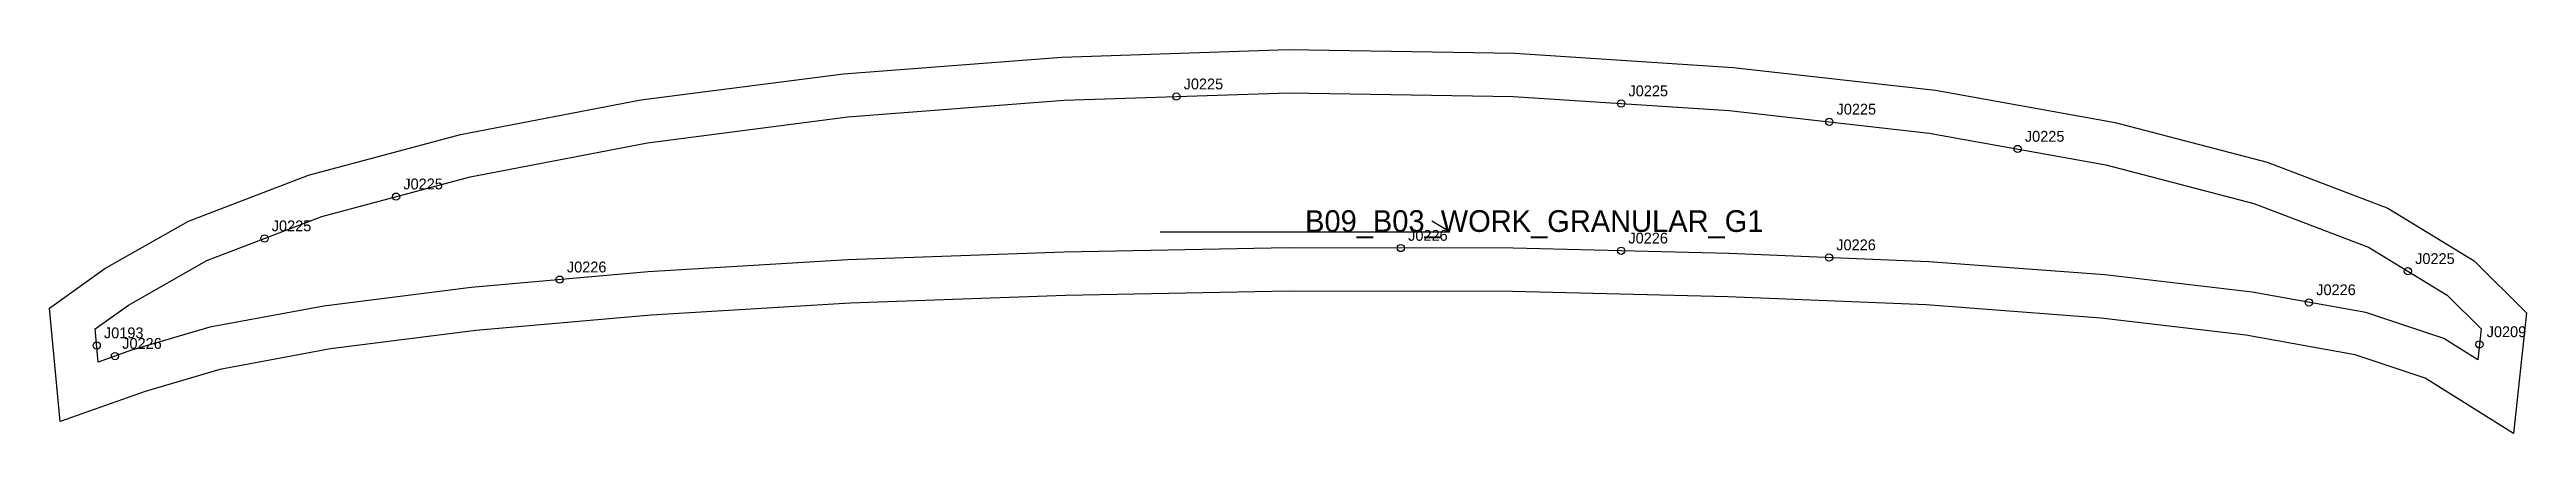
# Model space of a CAD drawing. Header units: millimetres. Extents: x -13 to 672, y -29 to 77.
import ezdxf

# ---------------------------------------------------------------- set-up
doc = ezdxf.new("R2010")
doc.units = ezdxf.units.MM
for name, color, linetype in [('CUT', 1, 'Continuous'), ('GRAIN', 3, 'Continuous'), ('LABEL', 7, 'Continuous'), ('NOTCH', 2, 'Continuous'), ('SEW', 5, 'Continuous')]:
    doc.layers.add(name, color=color, linetype=linetype)

msp = doc.modelspace()

# ---------------------------------------------------------------- linework, layer by layer
at = {"layer": 'CUT'}
msp.add_lwpolyline([(-12.6, 5.75), (2.72, 16.68), (25.75, 29.82), (58.96, 42.52), (100.93, 53.83), (150.73, 63.38), (206.75, 70.6), (267.08, 75.23), (329.67, 77.32), (392.27, 76.3), (452.58, 72.37), (508.51, 66.06), (558.17, 57.12), (600.15, 46.14), (633.46, 33.42), (657.34, 18.82), (671.77, 4.44), (668.2, -28.93), (643.8, -13.57), (624.42, -7.14), (594.2, -1.68), (554.13, 2.98), (505.94, 6.63), (451.09, 8.92), (391.63, 10.33), (329.87, 10.44), (268.07, 9.24), (208.58, 7.1), (153.65, 3.83), (105.19, -0.46), (65.04, -5.53), (34.45, -11.18), (13.81, -17.27), (-9.62, -25.63), (-12.6, 5.75)], close=True, dxfattribs=at)
at = {"layer": 'GRAIN'}
for p, q in [((374.31, 26.85), (369.31, 29.85)), ((294.31, 26.85), (374.31, 26.85))]:
    msp.add_line(p, q, dxfattribs=at)
at = {"layer": 'NOTCH'}
for centre in [(298.75, 64.28), (421.65, 62.36), (479.15, 57.3), (531.18, 49.79), (83.15, 36.61), (46.79, 25.02), (360.77, 22.39), (421.63, 21.63), (479.07, 19.76), (128.34, 13.64), (639.01, 15.96), (611.68, 7.35), (0.43, -4.58), (5.48, -7.5), (658.77, -4.26)]:
    msp.add_circle(centre, 1, dxfattribs=at)
at = {"layer": 'SEW'}
msp.add_lwpolyline([(0, 0), (9.19, 6.56), (30.9, 18.94), (62.68, 31.09), (103.63, 42.13), (152.63, 51.53), (207.98, 58.66), (267.74, 63.25), (329.77, 65.31), (391.79, 64.31), (451.52, 60.42), (506.77, 54.18), (555.58, 45.4), (596.48, 34.69), (628.15, 22.6), (649.88, 9.32), (659.23, 0), (658.31, -8.53), (648.96, -2.64), (627.39, 4.51), (595.97, 10.19), (555.28, 14.93), (506.65, 18.61), (451.48, 20.92), (391.78, 22.33), (329.76, 22.44), (267.73, 21.24), (208.01, 19.09), (152.76, 15.79), (103.91, 11.48), (63.19, 6.33), (31.65, 0.5), (10.09, -5.86), (0.87, -9.15)], close=True, dxfattribs=at)

# ---------------------------------------------------------------- texts
at = {"layer": 'LABEL'}
for s, height, p in [('J0225', 3, (300.75, 66.28)), ('J0225', 3, (423.65, 64.36)), ('J0225', 3, (481.15, 59.3)), ('J0225', 3, (533.18, 51.79)), ('J0225', 3, (85.15, 38.61)), ('J0225', 3, (48.79, 27.02)), ('B09_B03_WORK_GRANULAR_G1', 6, (334.31, 26.85)), ('J0226', 3, (362.77, 24.39)), ('J0226', 3, (423.63, 23.63)), ('J0226', 3, (481.07, 21.76)), ('J0225', 3, (641.01, 17.96)), ('J0226', 3, (130.34, 15.64)), ('J0226', 3, (613.68, 9.35)), ('J0193', 3, (2.43, -2.58)), ('J0209', 3, (660.77, -2.26)), ('J0226', 3, (7.48, -5.5))]:
    msp.add_text(s, height=height, dxfattribs=at).set_placement(p)

doc.saveas('drawing.dxf')
